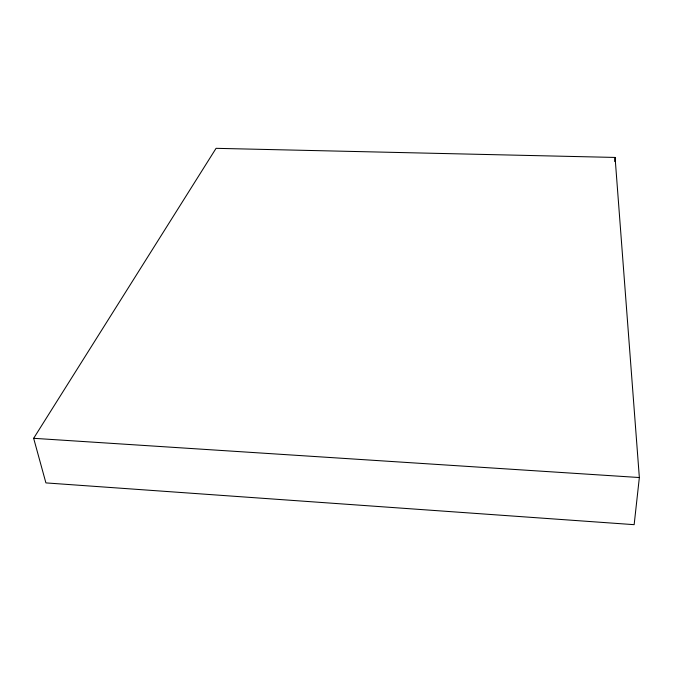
<?xml version="1.0" encoding="UTF-8"?>
<svg xmlns="http://www.w3.org/2000/svg" width="673" height="673" viewBox="0 0 673 673"><rect width="100%" height="100%" fill="white"/><g stroke="black" fill="none" stroke-linecap="round" stroke-linejoin="round"><path stroke-width="1.01" d="M614.76 161.545L615.08 157.44L216.067 148.329L33.65 438.308L45.907 482.903L634.151 524.671L639.35 477.536L615.08 157.44M33.65 438.308L639.35 477.536"/></g></svg>
